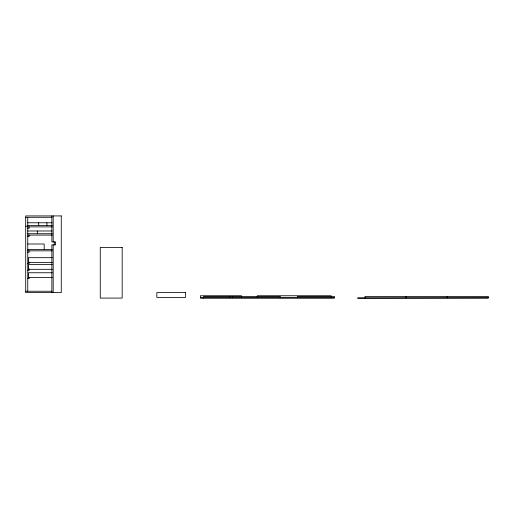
<?xml version="1.0" encoding="UTF-8"?>
<svg xmlns="http://www.w3.org/2000/svg" width="514" height="514" viewBox="0 0 514 514"><rect width="100%" height="100%" fill="white"/><g stroke="black" fill="none" stroke-linecap="round" stroke-linejoin="round"><path stroke-width="0.77" d="M25.7 217.293L51.972 217.293M27.756 222.768L52.152 222.768M27.756 225.511L52.325 225.511M25.7 226.192L27.756 226.192M27.756 226.88L52.325 226.88M27.756 228.248L29.125 228.248L29.125 226.88M27.756 230.985L52.042 230.985M27.756 233.722L52.325 233.722M27.756 235.091L52.325 235.091M27.756 236.459L29.125 236.459L29.125 235.091M27.756 243.996L44.185 243.996L44.185 249.47M27.756 249.47L52.325 249.47M27.756 250.838L52.325 250.838M27.756 252.207L29.125 252.207L29.125 250.838M52.396 257.681L28.437 257.681L28.437 262.474L52.396 262.474M27.756 263.502L29.125 263.502L29.125 262.134M52.396 264.53L28.437 264.53L28.437 269.323L52.396 269.323M27.756 270.351L29.125 270.351L29.125 268.983M52.396 272.748L28.437 272.748L28.437 277.534L52.396 277.534M27.756 278.562L29.125 278.562L29.125 277.194M25.7 291.232L51.972 291.232M200.454 297.799L334.383 297.799M488.3 297.799L357.545 298.075L488.3 298.075L488.3 296.43L365.075 296.43L365.075 297.799M447.225 296.43L447.225 297.799M406.15 296.43L406.15 297.799M331.209 297.118L331.209 295.749L257.276 295.749L257.276 297.118M297.413 297.799L297.413 296.43L334.383 296.43L334.383 298.075L200.454 298.075L200.454 295.749L241.529 295.749L241.529 297.118M280.297 297.799L280.297 296.43L203.621 296.43L203.621 298.075M232.572 296.43L232.572 297.799M229.636 296.43L229.636 297.799M54.278 241.94L54.278 244.87M53.193 215.925L53.193 241.94M53.193 244.87L53.193 292.601M51.863 215.925L51.863 241.94L55.615 241.94L55.615 244.87L51.863 244.87L51.863 292.601M46.922 222.768L46.922 225.511M38.704 222.768L38.704 225.511M37.336 230.985L37.336 233.722M27.756 217.293L27.756 291.232M61.262 215.925L25.7 215.925L25.7 292.601L61.262 292.601L61.262 215.925M122.178 247.414L100.269 247.414L100.269 298.075L122.178 298.075L122.178 247.414M185.593 292.601L156.841 292.601L156.841 297.388L185.593 297.388L185.593 292.601"/></g></svg>
